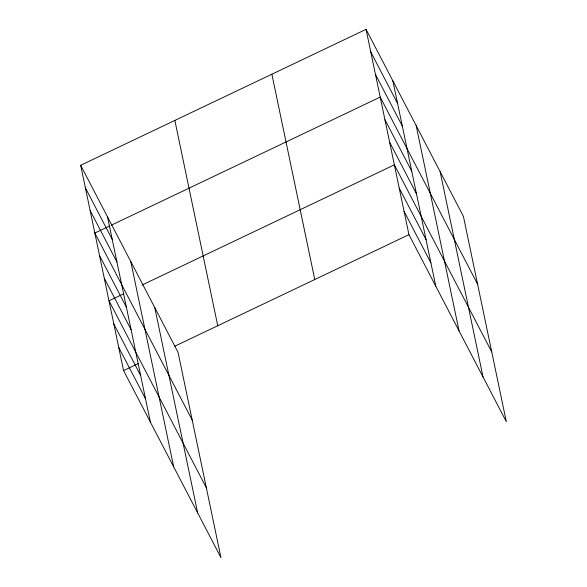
<?xml version="1.0" encoding="UTF-8"?>
<svg xmlns="http://www.w3.org/2000/svg" width="587" height="587" viewBox="0 0 587 587"><rect width="100%" height="100%" fill="white"/><g stroke="black" fill="none" stroke-linecap="round" stroke-linejoin="round"><path stroke-width="0.88" d="M80.676 165.285L178.052 352.339L220.947 557.65L123.571 370.595L80.676 165.285L366.053 29.35L463.429 216.405L506.324 421.715L408.948 234.661L366.053 29.35M109.703 225.951L94.837 233.039L192.206 420.094M111.354 225.166L380.207 97.104L477.583 284.159M123.857 293.705L108.991 300.786L206.367 487.841M142.032 285.047L394.361 164.852L491.737 351.914M123.571 370.595L138.444 363.514M174.787 346.198L408.948 234.661M370.771 51.935L397.597 103.466M375.489 74.52L402.315 126.051M384.925 119.689L411.751 171.221M389.643 142.274L416.469 193.805M399.226 188.126L426.052 239.657M404.083 211.393L430.909 262.925M85.394 187.869L112.227 239.401M90.112 210.454L116.945 261.985M99.555 255.616L126.381 307.155M104.273 278.201L131.099 329.74M113.849 324.053L140.675 375.592M118.713 347.328L145.539 398.859M440.147 171.683L483.042 376.993M416.161 125.603L459.056 330.914M392.879 80.881L435.774 286.192M271.876 74.211L314.771 279.522M174.853 120.423L217.748 325.734M154.77 307.617L197.665 512.928M130.784 261.538L173.679 466.848M107.509 216.816L150.397 422.126"/></g></svg>
